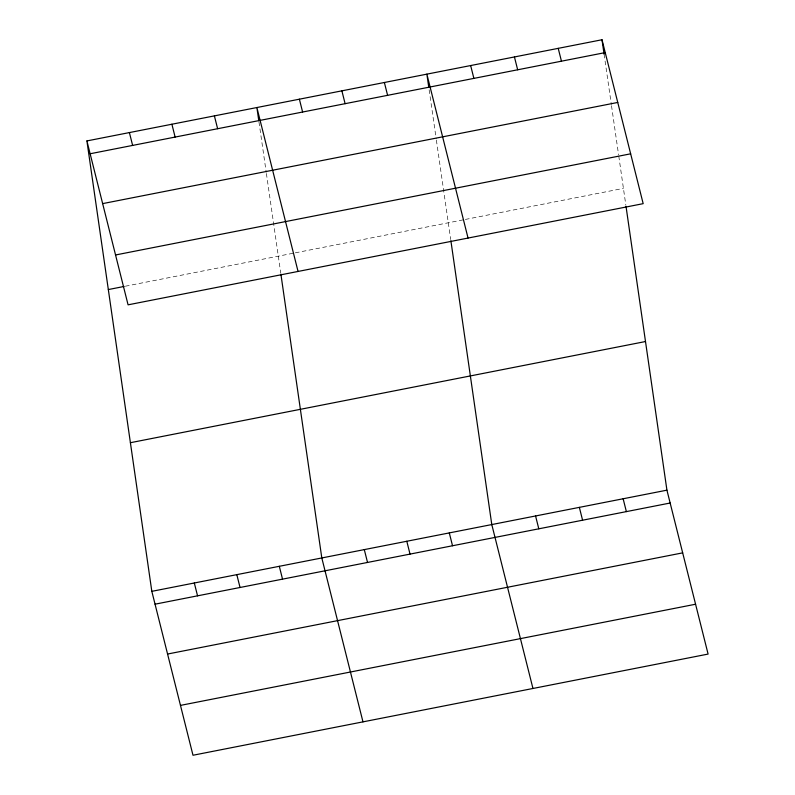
<?xml version="1.0" encoding="UTF-8"?>
<svg xmlns="http://www.w3.org/2000/svg" width="795" height="795" viewBox="0 0 795 795"><rect width="100%" height="100%" fill="white"/><g stroke="black" fill="none" stroke-linecap="round" stroke-linejoin="round"><path stroke-width="0.6" stroke-dasharray="3.98 2.98" d="M125.322 286.22L294.09 253.068M295.313 252.83L464.101 219.678M465.323 219.44L623.429 188.385M604.081 54.13L611.335 104.483M611.504 105.675L618.59 154.826M618.768 156.019L625.844 205.14M429.121 89.736L436.197 138.877M436.375 140.079L450.705 239.534M258.961 121.923L266.216 172.267M266.395 173.459L280.724 272.923"/><path stroke-width="1.19" d="M86.903 140.924L602.004 39.75L643.175 203.659L128.075 304.833L86.903 140.924L151.825 591.341L192.996 755.25L708.097 654.076L666.926 490.167L626.013 206.332M90.133 153.763L605.233 52.589M102.654 203.619L617.755 102.446M115.553 254.976L630.654 153.813M108.329 289.559L124.109 286.458M130.4 442.706L645.5 341.532M151.825 591.341L666.926 490.167M155.045 604.18L670.155 503.016M167.566 654.037L682.676 552.863M180.475 705.394L695.575 604.23M558.219 48.346L561.449 61.195M514.435 56.952L517.664 69.791M623.141 498.773L626.371 511.612M470.66 65.548L473.88 78.397M579.356 507.369L582.586 520.208M468.046 238.063L426.875 74.144L428.773 87.331M535.572 515.965L538.801 528.814M384.373 82.491L387.602 95.34M532.958 688.48L491.787 524.571L450.884 240.736M341.88 90.839L345.109 103.688M449.294 532.918L452.524 545.758M299.387 99.186L302.607 112.035M406.802 541.256L410.021 554.105M298.055 271.443L256.884 107.534L258.792 120.721M364.299 549.603L367.529 562.453M214.392 115.881L217.621 128.72M362.977 721.86L321.806 557.951L280.893 274.116M171.899 124.229L175.119 137.068M279.313 566.298L282.533 579.148M129.396 132.576L132.626 145.415M236.811 574.646L240.04 587.485M194.318 582.993L197.548 595.833M602.004 39.75L604.081 54.13"/></g></svg>
